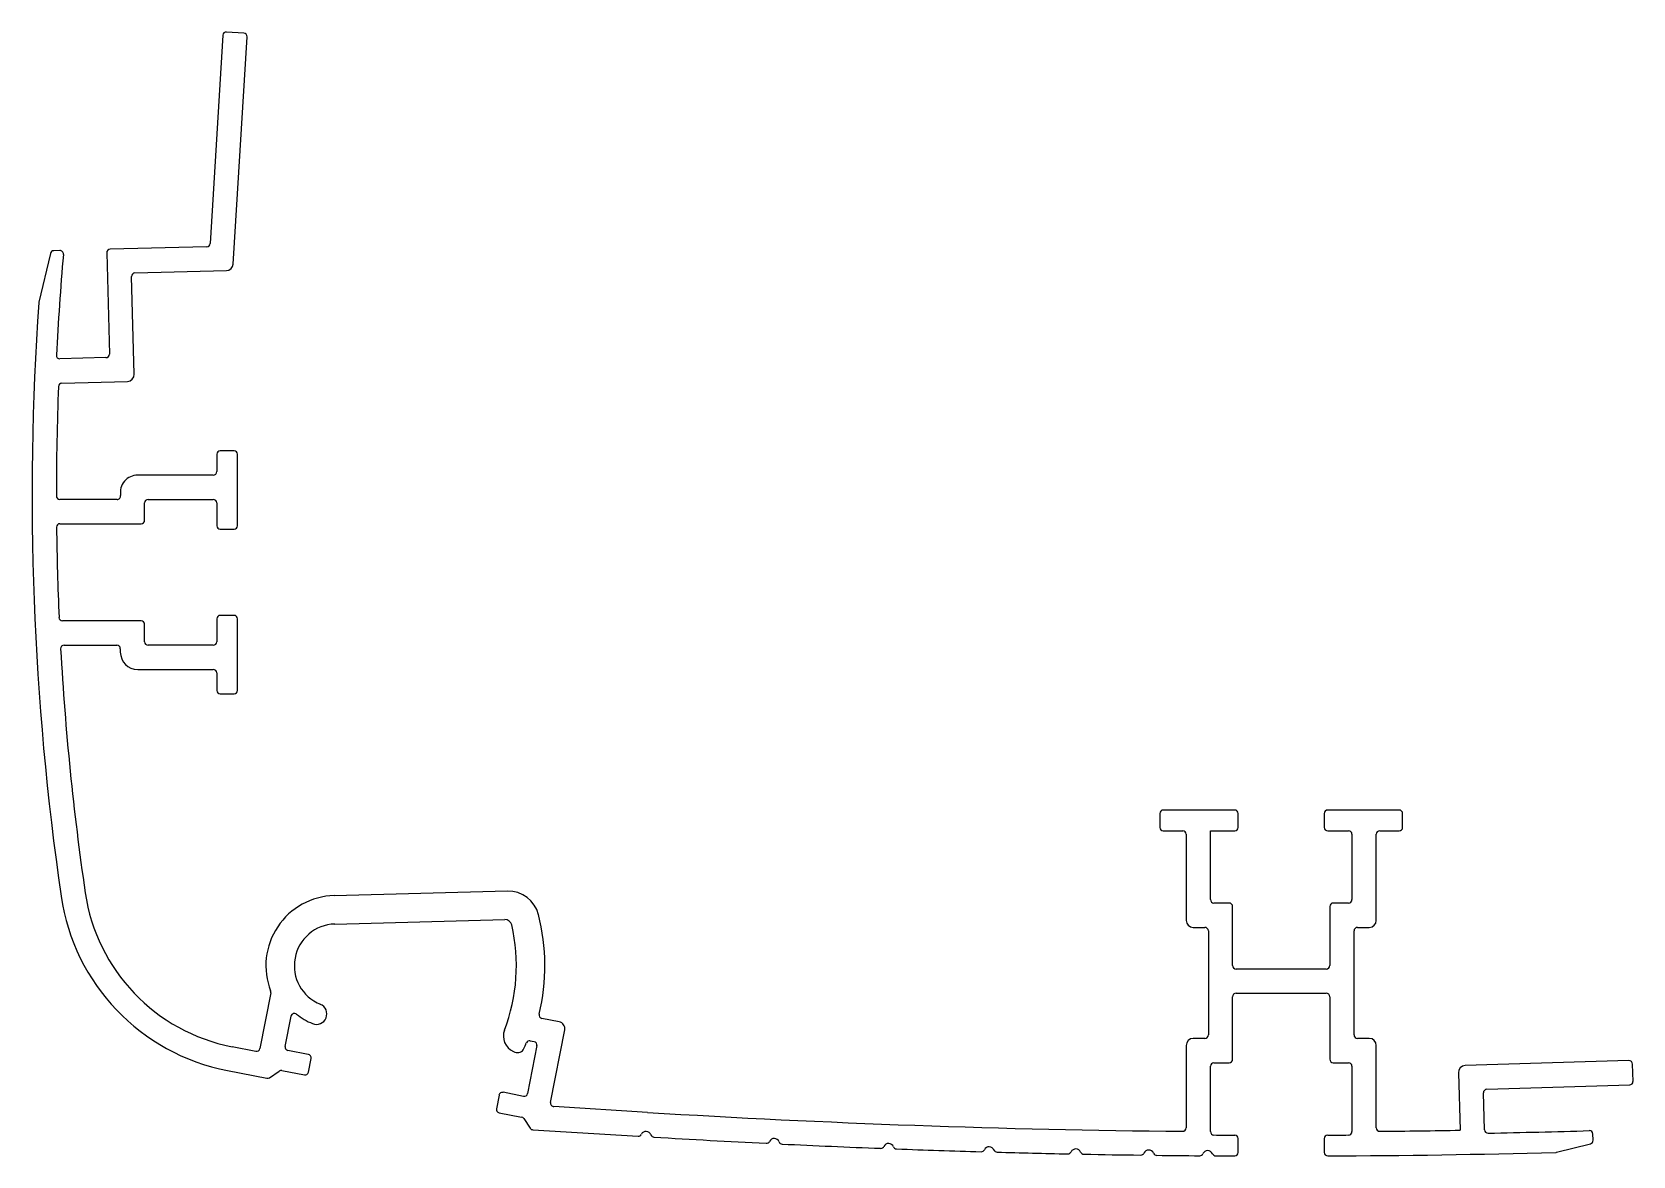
# Model space of a CAD drawing. Extents: x 5 to 120, y 2 to 83.
import ezdxf

# ---------------------------------------------------------------- set-up
doc = ezdxf.new("R2010")
doc.units = 0
doc.layers.get('0').update_dxf_attribs({"linetype": 'CONTINUOUS'})

msp = doc.modelspace()

# ---------------------------------------------------------------- linework, layer by layer
for p, q in [((18.34, 82.41), (17.43, 67.41)), ((19.86, 82.56), (18.61, 82.64)), ((19.09, 65.93), (20.09, 82.3)), ((17.18, 67.18), (10.22, 67)), ((5.93, 66.7), (5.08, 63.19)), ((6.6, 66.9), (6.16, 66.89)), ((9.98, 66.74), (10.17, 59.44)), ((11.96, 57.99), (11.77, 65.04)), ((12.01, 65.29), (18.6, 65.46)), ((9.92, 59.19), (6.61, 59.1)), ((6.74, 57.35), (11.47, 57.48)), ((17.91, 52.23), (17.91, 50.98)), ((19.16, 52.48), (18.16, 52.48)), ((19.41, 47.08), (19.41, 52.23)), ((17.66, 50.73), (12.21, 50.73)), ((10.73, 48.98), (6.6, 48.98)), ((12.71, 47.48), (12.71, 48.73)), ((12.96, 48.98), (17.66, 48.98)), ((17.91, 48.73), (17.91, 47.08)), ((6.61, 47.23), (12.46, 47.23)), ((18.16, 46.83), (19.16, 46.83)), ((17.91, 40.38), (17.91, 38.73)), ((19.16, 40.63), (18.16, 40.63)), ((19.41, 35.23), (19.41, 40.38)), ((12.46, 40.23), (6.79, 40.23)), ((12.71, 38.73), (12.71, 39.98)), ((6.91, 38.48), (10.71, 38.48)), ((10.96, 38.23), (10.96, 37.98)), ((17.66, 38.48), (12.96, 38.48)), ((12.21, 36.73), (17.66, 36.73)), ((17.91, 36.48), (17.91, 35.23)), ((18.16, 34.98), (19.16, 34.98)), ((91.26, 26.61), (86.11, 26.61)), ((103.11, 26.61), (97.96, 26.61)), ((85.86, 26.36), (85.86, 25.36)), ((91.51, 25.36), (91.51, 26.36)), ((97.71, 26.36), (97.71, 25.36)), ((103.36, 25.36), (103.36, 26.36)), ((86.11, 25.11), (87.51, 25.11)), ((87.76, 24.86), (87.76, 18.66)), ((89.51, 20.16), (89.51, 25.11)), ((89.51, 25.11), (91.26, 25.11)), ((97.96, 25.11), (99.46, 25.11)), ((99.71, 24.86), (99.71, 20.16)), ((101.46, 18.66), (101.46, 24.86)), ((101.71, 25.11), (103.11, 25.11)), ((38.85, 20.77), (26.37, 20.44)), ((90.86, 19.91), (89.76, 19.91)), ((91.11, 15.41), (91.11, 19.66)), ((98.11, 19.66), (98.11, 15.41)), ((99.46, 19.91), (98.36, 19.91)), ((26.42, 18.39), (38.67, 18.72)), ((88.26, 18.16), (89.11, 18.16)), ((89.36, 17.91), (89.36, 10.41)), ((99.86, 10.41), (99.86, 17.91)), ((100.11, 18.16), (100.96, 18.16)), ((97.86, 15.16), (91.36, 15.16)), ((21.8, 13.44), (21.02, 9.43)), ((91.11, 8.66), (91.11, 13.16)), ((91.36, 13.41), (97.86, 13.41)), ((98.11, 13.16), (98.11, 8.66)), ((22.83, 9.59), (23.26, 11.76)), ((42.59, 11.36), (41.34, 11.6)), ((41.96, 5.54), (42.98, 10.77)), ((20.73, 9.23), (19.01, 9.56)), ((24.5, 9.01), (23.03, 9.29)), ((40.98, 9.64), (40.31, 6.19)), ((40.49, 9.98), (40.78, 9.93)), ((87.76, 9.66), (87.76, 3.72)), ((89.11, 10.16), (88.26, 10.16)), ((100.96, 10.16), (100.11, 10.16)), ((101.46, 3.72), (101.46, 9.66)), ((24.51, 7.73), (24.7, 8.71)), ((39.29, 9.22), (39.39, 9.18)), ((89.51, 3.45), (89.51, 8.16)), ((89.76, 8.41), (90.86, 8.41)), ((98.36, 8.41), (99.46, 8.41)), ((99.71, 8.16), (99.71, 3.45)), ((119.66, 8.56), (107.87, 8.2)), ((119.96, 7.06), (119.92, 8.31)), ((18.68, 7.85), (21.52, 7.29)), ((21.71, 7.33), (22.41, 7.81)), ((22.6, 7.85), (24.22, 7.53)), ((107.38, 7.69), (107.51, 3.55)), ((38.25, 6.08), (38.06, 5.1)), ((40.01, 5.99), (38.54, 6.28)), ((109.26, 3.58), (109.18, 6.24)), ((109.42, 6.5), (119.72, 6.81)), ((38.25, 4.81), (39.87, 4.49)), ((48.95, 4.83), (42.19, 5.25)), ((40.03, 4.39), (40.5, 3.69)), ((40.69, 3.58), (48.27, 3.12)), ((91.51, 1.95), (91.51, 2.95)), ((97.71, 2.95), (97.71, 1.95)), ((114.45, 1.96), (116.9, 2.58)), ((117.08, 2.83), (117.07, 3.28))]:
    msp.add_line(p, q)
for centre, radius, start, end in [((18.59, 82.39), 0.25, 86.5014, 176.5014), ((19.84, 82.31), 0.25, 356.5014, 86.5014), ((10.23, 66.75), 0.25, 91.5014, 181.5014), ((17.18, 67.43), 0.25, 271.5014, 356.5014), ((6.17, 66.64), 0.25, 91.5014, 166.5014), ((204.6, 49.29), 198.5, 174.9895, 177.0925), ((6.61, 66.65), 0.25, 354.9895, 91.5014), ((18.59, 65.96), 0.5, 271.5014, 356.5014), ((12.02, 65.04), 0.25, 91.5014, 181.5014), ((204.6, 49.29), 200, 176.027, 188.3049), ((5.33, 63.13), 0.25, 166.5014, 176.027), ((6.6, 59.35), 0.25, 177.0925, 271.5014), ((9.92, 59.44), 0.25, 271.5014, 1.5014), ((11.46, 57.98), 0.5, 271.5014, 1.5014), ((204.6, 49.29), 198.25, 177.7397, 180.0176), ((6.75, 57.1), 0.25, 91.5014, 177.7397), ((18.16, 52.23), 0.25, 90, 180), ((19.16, 52.23), 0.25, 0, 90), ((17.66, 50.98), 0.25, 270, 0), ((12.21, 49.48), 1.25, 90, 189.5941), ((6.6, 49.23), 0.25, 180.0176, 270), ((10.73, 49.23), 0.25, 270, 9.5941), ((12.96, 48.73), 0.25, 90, 180), ((17.66, 48.73), 0.25, 360, 90), ((12.46, 47.48), 0.25, 270, 360), ((6.61, 46.98), 0.25, 90, 180.6634), ((204.85, 49.28), 198.5, 180.6634, 182.5428), ((18.16, 47.08), 0.25, 180, 270), ((19.16, 47.08), 0.25, 270, 0), ((6.79, 40.48), 0.25, 182.5428, 270), ((18.16, 40.38), 0.25, 90, 180), ((19.16, 40.38), 0.25, 0, 90), ((12.46, 39.98), 0.25, 0, 90), ((6.91, 38.23), 0.25, 90, 183.2024), ((204.6, 49.29), 198.25, 183.2024, 188.3049), ((10.71, 38.23), 0.25, 0, 90), ((12.96, 38.73), 0.25, 180, 270), ((17.66, 38.73), 0.25, 270, 0), ((12.21, 37.98), 1.25, 180, 270), ((17.66, 36.48), 0.25, 360, 90), ((18.16, 35.23), 0.25, 180, 270), ((19.16, 35.23), 0.25, 270, 0), ((86.11, 26.36), 0.25, 90, 180), ((91.26, 26.36), 0.25, 0, 90), ((97.96, 26.36), 0.25, 90, 180), ((103.11, 26.36), 0.25, 0, 90), ((86.11, 25.36), 0.25, 180, 270), ((87.51, 24.86), 0.25, 0, 90), ((91.26, 25.36), 0.25, 270, 0), ((97.96, 25.36), 0.25, 180, 270), ((99.46, 24.86), 0.25, 0, 90), ((101.71, 24.86), 0.25, 90, 180), ((103.11, 25.36), 0.25, 270, 0), ((38.91, 18.52), 2.25, 14.137, 91.5014), ((21.54, 22.57), 15, 188.3049, 259.0014), ((21.54, 22.57), 13.25, 188.3049, 259.0014), ((26.5, 15.4), 5.05, 91.5014, 201.068), ((89.76, 20.16), 0.25, 180, 270), ((90.86, 19.66), 0.25, 0, 90), ((98.36, 19.66), 0.25, 90, 180), ((99.46, 20.16), 0.25, 270, 0), ((38.68, 18.22), 0.5, 13.0384, 91.5014), ((26.5, 15.4), 15.05, 346.5962, 14.137), ((88.26, 18.66), 0.5, 180, 270), ((100.96, 18.66), 0.5, 270, 0), ((26.5, 15.4), 3, 91.5014, 247.9232), ((26.5, 15.4), 13, 339.0833, 13.0384), ((89.11, 17.91), 0.25, 360, 90), ((100.11, 17.91), 0.25, 90, 180), ((91.36, 15.41), 0.25, 180, 270), ((97.86, 15.41), 0.25, 270, 0), ((21.56, 13.49), 0.25, 349.0014, 21.068), ((91.36, 13.16), 0.25, 90, 180), ((97.86, 13.16), 0.25, 0, 90), ((23.5, 11.71), 0.25, 50.8456, 169.0014), ((26.5, 15.4), 4.5, 230.8456, 247.9232), ((25.09, 11.92), 0.75, 247.9232, 67.9232), ((41.38, 11.85), 0.25, 166.5962, 259.0014), ((39.76, 10.33), 1.2, 159.0833, 246.6754), ((42.49, 10.87), 0.5, 349.0014, 79.0014), ((89.11, 10.41), 0.25, 270, 0), ((100.11, 10.41), 0.25, 180, 270), ((20.77, 9.48), 0.25, 259.0014, 349.0014), ((23.08, 9.54), 0.25, 169.0014, 259.0014), ((39.59, 9.64), 0.5, 246.6754, 336.2611), ((26.5, 15.4), 14.8, 336.2611, 337.9222), ((40.45, 9.74), 0.25, 79.0014, 157.9222), ((40.73, 9.68), 0.25, 349.0014, 79.0014), ((88.26, 9.66), 0.5, 90, 180), ((100.96, 9.66), 0.5, 0, 90), ((24.46, 8.76), 0.25, 349.0014, 79.0014), ((89.76, 8.16), 0.25, 90, 180), ((90.86, 8.66), 0.25, 270, 360), ((98.36, 8.66), 0.25, 180, 270), ((99.46, 8.16), 0.25, 0, 90), ((107.88, 7.7), 0.5, 91.7191, 181.7191), ((119.67, 8.31), 0.25, 1.7191, 91.7191), ((21.57, 7.54), 0.25, 259.0014, 304.0014), ((22.55, 7.6), 0.25, 79.0014, 124.0014), ((24.27, 7.78), 0.25, 259.0014, 349.0014), ((119.71, 7.06), 0.25, 271.7191, 1.7191), ((38.49, 6.03), 0.25, 79.0014, 169.0014), ((40.06, 6.24), 0.25, 259.0014, 349.0014), ((109.43, 6.25), 0.25, 91.7191, 181.7191), ((38.3, 5.05), 0.25, 169.0014, 259.0014), ((42.21, 5.5), 0.25, 169.0014, 266.5014), ((94.61, 751.69), 748.25, 266.50141, 269.45614), ((39.82, 4.25), 0.25, 34.0014, 79.0014), ((40.7, 3.83), 0.25, 214.0014, 266.5014), ((48.84, 3.09), 0.375, 20.1015, 152.9232), ((87.51, 3.72), 0.25, 269.4561, 0), ((101.71, 3.72), 0.25, 180, 270.5439), ((94.61, 751.69), 748.25, 270.54386, 270.98784), ((109.51, 3.59), 0.25, 181.7191, 271.141), ((94.61, 751.69), 748.5, 271.141, 271.7), ((116.82, 3.27), 0.25, 1.7191, 91.7), ((48.28, 3.37), 0.25, 266.5014, 332.9232), ((49.43, 3.3), 0.25, 200.1015, 266.5452), ((94.61, 751.69), 750, 266.54518, 267.1643), ((57.52, 2.86), 0.25, 267.1643, 333.608), ((58.08, 2.58), 0.375, 20.8081, 153.608), ((58.66, 2.8), 0.25, 200.8081, 267.2518), ((94.61, 751.69), 750, 267.25183, 267.79456), ((65.76, 2.49), 0.25, 267.7946, 334.2383), ((66.32, 2.22), 0.375, 21.4384, 154.2383), ((66.9, 2.45), 0.25, 201.4384, 267.8821), ((73.56, 1.98), 0.375, 21.9922, 154.7921), ((89.76, 3.45), 0.25, 180, 269.6286), ((94.61, 751.69), 748.5, 269.62862, 269.74365), ((91.26, 2.95), 0.25, 0, 89.7437), ((97.96, 2.95), 0.25, 90.2563, 180), ((94.61, 751.69), 748.5, 270.25635, 270.37138), ((99.46, 3.45), 0.25, 270.3714, 0), ((116.83, 2.82), 0.25, 284.2191, 1.7191), ((94.61, 751.69), 750, 267.88209, 268.34842), ((73, 2.25), 0.25, 268.3484, 334.7921), ((74.14, 2.22), 0.25, 201.9922, 268.436), ((94.61, 751.69), 750, 268.43595, 268.82588), ((79.25, 2.1), 0.25, 268.8259, 335.2696), ((79.81, 1.83), 0.375, 22.4697, 155.2696), ((80.39, 2.07), 0.25, 202.4697, 268.9134), ((94.61, 751.69), 750, 268.91342, 269.22695), ((84.49, 2.01), 0.25, 269.227, 335.6707), ((85.06, 1.75), 0.375, 22.8708, 155.6707), ((85.64, 1.99), 0.25, 202.8708, 269.3145), ((94.61, 751.69), 750, 269.31449, 269.55163), ((88.74, 1.96), 0.25, 269.5516, 335.9953), ((89.31, 1.71), 0.375, 23.1955, 155.9953), ((89.89, 1.95), 0.25, 203.1955, 269.6392), ((94.61, 751.69), 750, 269.63917, 269.74399), ((91.26, 1.95), 0.25, 269.744, 360), ((97.96, 1.95), 0.25, 180, 270.256), ((94.61, 751.69), 750, 270.25601, 271.5119), ((114.39, 2.2), 0.25, 271.5119, 284.2191)]:
    msp.add_arc(centre, radius, start, end)

doc.saveas('drawing.dxf')
